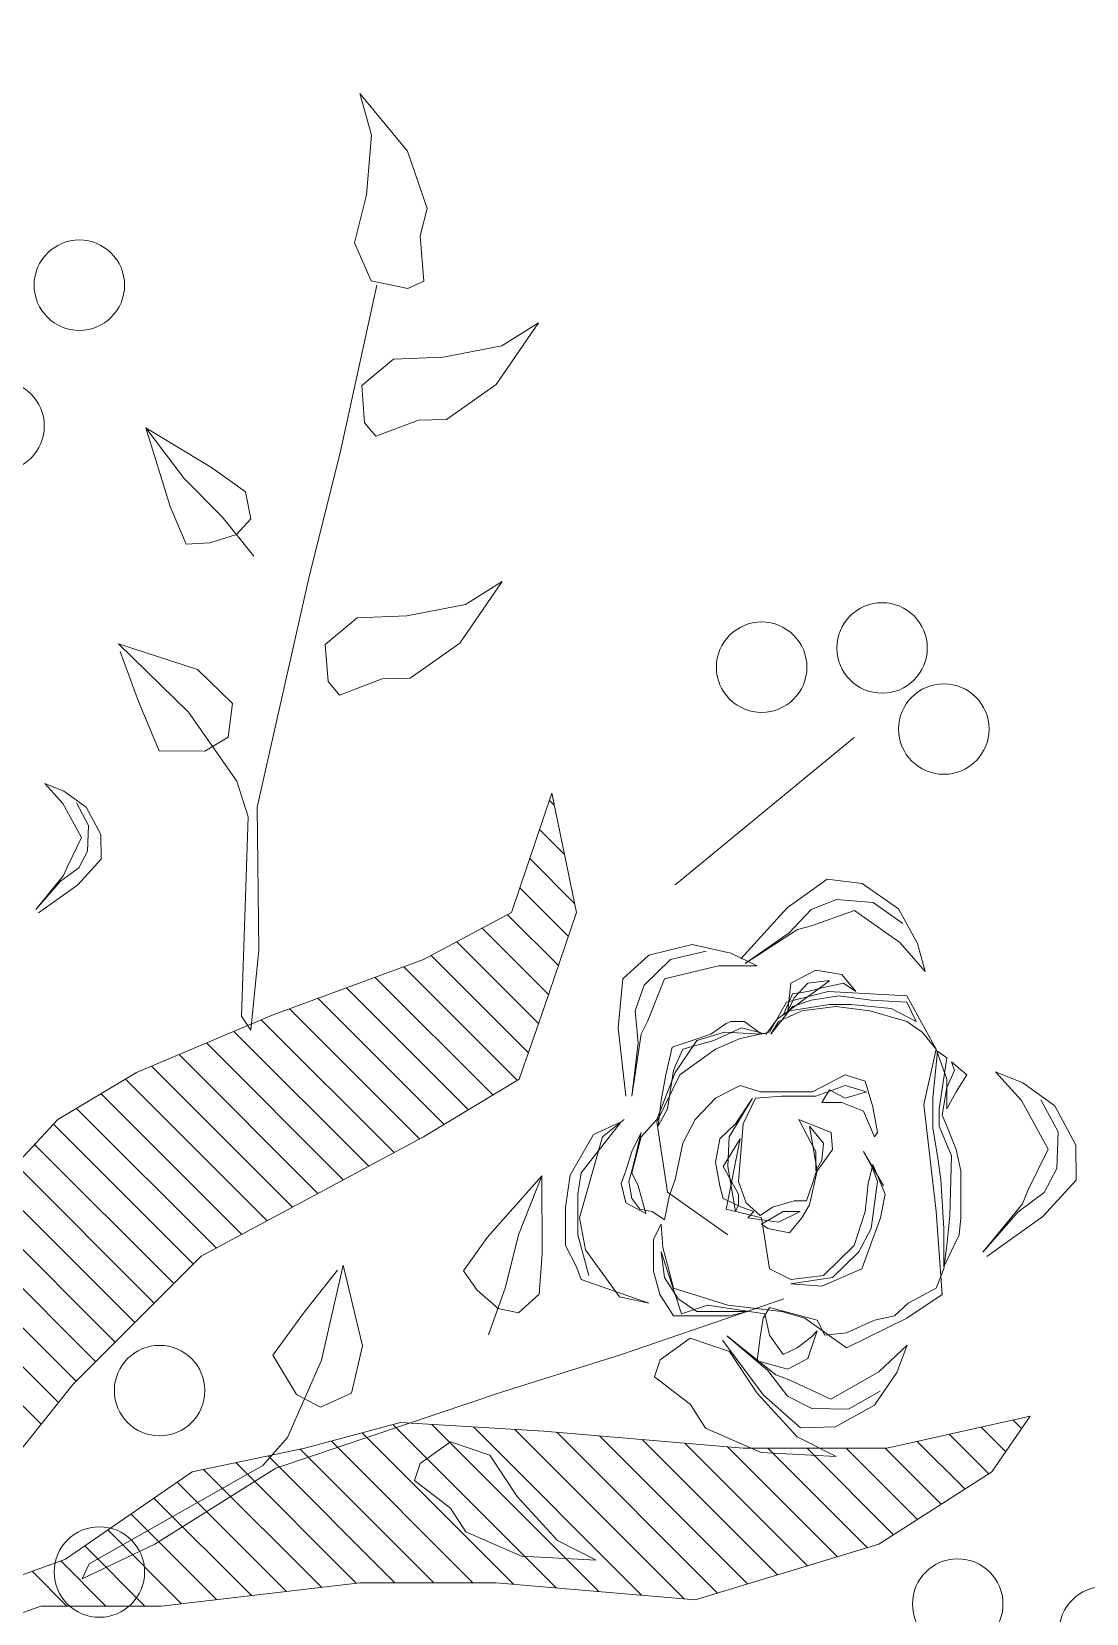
# Model space of a CAD drawing. Header units: millimetres. Extents: x -122165 to 59500, y -31598 to 53500.
# Drawn here: x 11771.3 to 11970.2, y 13058.7 to 13356.9 of the extents above; entities that cross this region are included whole.
import ezdxf

# ---------------------------------------------------------------- set-up
doc = ezdxf.new("R2010")
doc.units = ezdxf.units.MM
doc.header["$MEASUREMENT"] = 0
for name, color, linetype, lineweight in [('ARC_A_ R.C.C', 162, 'Continuous', 40), ('ARC_A_R.C.C. Hatch', 8, 'Continuous', 5), ('Lan_Planter', 74, 'Continuous', 13)]:
    doc.layers.add(name, color=color, linetype=linetype, lineweight=lineweight)

# ---------------------------------------------------------------- blocks, each defined once
blk = doc.blocks.new('ARC$1$Existing Layout$0$col gf 180116')
at = {"layer": 'ARC_A_R.C.C. Hatch'}
h = blk.add_hatch(color=256, dxfattribs=at)
h.dxf.hatch_style = 1
h.paths.add_polyline_path([(201.73999, 26.78621), (202.64, 26.78621), (202.64, 26.48621), (201.73999, 26.48621)])
edge = h.paths.add_edge_path()
edge.add_line((216.33999, 22.98621), (216.13999, 22.98621))
edge.add_line((216.13999, 22.98621), (216.13999, 25.58621))
edge.add_line((216.13999, 25.58621), (218.33999, 25.58621))
edge.add_line((218.33999, 25.58621), (218.33999, 22.98621))
edge.add_line((218.33999, 22.98621), (218.03999, 22.98621))
h.paths.add_polyline_path([(207.13999, 25.88621), (207.43999, 25.88621), (207.43999, 26.78621), (207.13999, 26.78621)])
h.paths.add_polyline_path([(208.03999, 20.48621), (208.03999, 20.78621), (207.13999, 20.78621), (207.13999, 20.48621)])
h.paths.add_polyline_path([(202.63999, 32.78621), (202.63999, 32.48621), (201.73999, 32.48621), (201.73999, 32.78621)])
h.paths.add_polyline_path([(191.23999, 20.48621), (191.23999, 20.78621), (190.33999, 20.78621), (190.33999, 20.48621)])
h.paths.add_polyline_path([(184.03999, 20.48621), (184.03999, 20.78621), (183.13999, 20.78621), (183.13999, 20.48621)])
h.paths.add_polyline_path([(220.63999, 14.18621), (220.33999, 14.18621), (220.33999, 13.28621), (220.63999, 13.28621)])
h.paths.add_polyline_path([(220.63999, 20.48621), (220.63999, 20.78621), (219.73999, 20.78621), (219.73999, 20.48621)])
h.paths.add_polyline_path([(220.63999, 25.28621), (220.63999, 25.58621), (219.73999, 25.58621), (219.73999, 25.28621)])
h.paths.add_polyline_path([(220.63999, 32.78621), (220.63999, 32.48621), (219.73999, 32.48621), (219.73999, 32.78621)])
h.paths.add_polyline_path([(220.33999, 37.28621), (220.63999, 37.28621), (220.63999, 38.18621), (220.33999, 38.18621)])
h.paths.add_polyline_path([(201.13999, 43.28621), (201.43999, 43.28621), (201.43999, 44.18621), (201.13999, 44.18621)])
h.paths.add_polyline_path([(196.33999, 43.28621), (196.63999, 43.28621), (196.63999, 44.18621), (196.33999, 44.18621)])
h.paths.add_polyline_path([(190.33999, 43.28621), (190.63999, 43.28621), (190.63999, 44.18621), (190.33999, 44.18621)])
h.paths.add_polyline_path([(207.13999, 43.28621), (207.43999, 43.28621), (207.43999, 44.18621), (207.13999, 44.18621)])
h.paths.add_polyline_path([(220.63999, 56.78621), (220.33999, 56.78621), (220.33999, 55.88621), (220.63999, 55.88621)])
h.paths.add_polyline_path([(220.33999, 50.78621), (220.63999, 50.78621), (220.63999, 49.88621), (220.33999, 49.88621)])
h.paths.add_polyline_path([(226.33999, 50.78621), (226.63999, 50.78621), (226.63999, 49.88621), (226.33999, 49.88621)])
h.paths.add_polyline_path([(220.33999, 43.28621), (220.63999, 43.28621), (220.63999, 44.18621), (220.33999, 44.18621)])
h.paths.add_polyline_path([(232.63999, 44.18621), (232.63999, 43.88621), (231.73999, 43.88621), (231.73999, 44.18621)])
h.paths.add_polyline_path([(232.63999, 50.48621), (232.63999, 50.78621), (231.73999, 50.78621), (231.73999, 50.48621)])
h.paths.add_polyline_path([(232.63999, 55.88621), (232.63999, 56.18621), (231.73999, 56.18621), (231.73999, 55.88621)])
h.paths.add_polyline_path([(213.13999, 43.28621), (213.43999, 43.28621), (213.43999, 44.18621), (213.13999, 44.18621)])
h.paths.add_polyline_path([(226.63999, 7.88621), (226.63999, 8.18621), (225.73999, 8.18621), (225.73999, 7.88621)])
h.paths.add_polyline_path([(226.63999, 13.28621), (226.63999, 13.58621), (225.73999, 13.58621), (225.73999, 13.28621)])
h.paths.add_polyline_path([(201.73999, 20.78621), (201.73999, 20.48621), (202.63999, 20.48621), (202.63999, 20.78621)])
h.paths.add_polyline_path([(184.03999, 25.88621), (184.03999, 26.18621), (183.13999, 26.18621), (183.13999, 25.88621)])
h.paths.add_polyline_path([(183.13999, 14.18621), (183.13999, 13.88621), (184.03999, 13.88621), (184.03999, 14.18621)])
h.paths.add_polyline_path([(202.63999, 13.88621), (202.63999, 14.18621), (201.73999, 14.18621), (201.73999, 13.88621)])
h.paths.add_polyline_path([(196.33999, 13.28621), (196.63999, 13.28621), (196.63999, 14.18621), (196.33999, 14.18621)])
h.paths.add_polyline_path([(190.33999, 13.28621), (190.63999, 13.28621), (190.63999, 14.18621), (190.33999, 14.18621)])
h.paths.add_polyline_path([(196.33999, 25.88621), (196.63999, 25.88621), (196.63999, 26.78621), (196.33999, 26.78621)])
h.paths.add_polyline_path([(190.33999, 25.88621), (190.63999, 25.88621), (190.63999, 26.78621), (190.33999, 26.78621)])
h.paths.add_polyline_path([(214.03999, 13.28621), (214.03999, 13.58621), (213.13999, 13.58621), (213.13999, 13.28621)])
h.paths.add_polyline_path([(213.13999, 20.78621), (213.13999, 20.48621), (214.03999, 20.48621), (214.03999, 20.78621)])
h.paths.add_polyline_path([(213.43999, 26.78621), (213.13999, 26.78621), (213.13999, 25.88621), (213.43999, 25.88621)])
h.paths.add_polyline_path([(214.03999, 32.78621), (214.03999, 32.48621), (213.13999, 32.48621), (213.13999, 32.78621)])
h.paths.add_polyline_path([(214.03999, 7.88621), (214.03999, 8.18621), (213.13999, 8.18621), (213.13999, 7.88621)])
h.paths.add_polyline_path([(226.63999, 20.48621), (226.63999, 20.78621), (225.73999, 20.78621), (225.73999, 20.48621)])
h.paths.add_polyline_path([(226.63999, 25.28621), (226.63999, 25.58621), (225.73999, 25.58621), (225.73999, 25.28621)])
h.paths.add_polyline_path([(226.63999, 32.78621), (226.63999, 32.48621), (225.73999, 32.48621), (225.73999, 32.78621)])
h.paths.add_polyline_path([(226.63999, 37.28621), (226.63999, 37.58621), (225.73999, 37.58621), (225.73999, 37.28621)])
h.paths.add_polyline_path([(225.73999, 44.18621), (225.73999, 43.88621), (226.63999, 43.88621), (226.63999, 44.18621)])
h.paths.add_polyline_path([(226.63999, 56.78621), (226.33999, 56.78621), (226.33999, 55.88621), (226.63999, 55.88621)])
h.paths.add_polyline_path([(214.03999, 55.88621), (214.03999, 56.18621), (213.13999, 56.18621), (213.13999, 55.88621)])
h.paths.add_polyline_path([(213.13999, 37.28621), (213.43999, 37.28621), (213.43999, 38.18621), (213.13999, 38.18621)])
h.paths.add_polyline_path([(214.03999, 50.78621), (213.73999, 50.78621), (213.73999, 49.88621), (214.03999, 49.88621)])
h.paths.add_polyline_path([(207.13999, 37.28621), (207.43999, 37.28621), (207.43999, 38.18621), (207.13999, 38.18621)])
h.paths.add_polyline_path([(207.13999, 49.88621), (207.43999, 49.88621), (207.43999, 50.78621), (207.13999, 50.78621)])
h.paths.add_polyline_path([(183.13999, 50.18621), (183.13999, 49.88621), (184.03999, 49.88621), (184.03999, 50.18621)])
h.paths.add_polyline_path([(183.13999, 38.18621), (183.13999, 37.88621), (184.03999, 37.88621), (184.03999, 38.18621)])
h.paths.add_polyline_path([(201.73999, 37.58621), (201.73999, 37.28621), (202.63999, 37.28621), (202.63999, 37.58621)])
h.paths.add_polyline_path([(196.33999, 37.28621), (196.63999, 37.28621), (196.63999, 38.18621), (196.33999, 38.18621)])
h.paths.add_polyline_path([(190.33999, 37.28621), (190.63999, 37.28621), (190.63999, 38.18621), (190.33999, 38.18621)])
h.paths.add_polyline_path([(201.13999, 49.88621), (201.43999, 49.88621), (201.43999, 50.78621), (201.13999, 50.78621)])
h.paths.add_polyline_path([(196.33999, 49.88621), (196.63999, 49.88621), (196.63999, 50.78621), (196.33999, 50.78621)])
h.paths.add_polyline_path([(190.33999, 49.88621), (190.63999, 49.88621), (190.63999, 50.78621), (190.33999, 50.78621)])
h.paths.add_polyline_path([(220.63999, 8.18621), (220.33999, 8.18621), (220.33999, 7.28621), (220.63999, 7.28621)])
h.paths.add_polyline_path([(195.73999, 20.48621), (195.73999, 20.78621), (196.63999, 20.78621), (196.63999, 20.48621)])
h.paths.add_polyline_path([(183.13999, 43.58621), (183.13999, 43.28621), (184.03999, 43.28621), (184.03999, 43.58621)])
blk = doc.blocks.new('ARC')
at = {"layer": 'ARC_A_ R.C.C', "extrusion": (4.48937e-09, -4.26518e-20, 1), "xscale": 999.9941761349517, "yscale": 999.9941761349517, "zscale": 999.9941761349517}
blk.add_blockref('ARC$1$Existing Layout$0$col gf 180116', (-183138.93, -13286.14, -0.89), dxfattribs=at)
blk = doc.blocks.new('b-85')
at = {"color": 97, "true_color": 0x446a2a}
for p, q in [((123.27, -60.78), (182.79, -1.25)), ((134.04, -69.4), (196.87, -6.57)), ((144.64, -78.2), (209.4, -13.44)), ((154.34, -87.9), (221.93, -20.31)), ((222.66, -20.71), (274.62, -69.02)), ((32.87, -60.59), (20.15, -25.31)), ((143.14, -76.69), (83.76, -29.14)), ((164.04, -97.6), (232.13, -29.51)), ((173.73, -107.3), (242.18, -38.86)), ((44.53, -40.65), (56.2, -72.86)), ((183.43, -117), (252.23, -48.2)), ((32.87, -73.58), (50.19, -56.27)), ((32.87, -120.4), (32.87, -60.59)), ((193.12, -126.7), (262.28, -57.55)), ((32.87, -92.98), (55.34, -70.51)), ((202.82, -136.4), (272.33, -66.9)), ((274.62, -69.02), (297.94, -108.13)), ((56.2, -72.86), (99.67, -135.74)), ((206.76, -140.34), (143.14, -76.69)), ((210.79, -147.84), (280.21, -78.41)), ((32.87, -112.38), (62.82, -82.43)), ((46.41, -81.15), (53.93, -84.66)), ((63.67, -117.32), (46.41, -81.15)), ((53.93, -84.66), (102.7, -171)), ((34.07, -130.58), (70.74, -93.9)), ((217.57, -160.45), (287.46, -90.56)), ((477.11, -133.99), (510.96, -99.29)), ((510.96, -99.29), (498.31, -138.49)), ((36.11, -147.93), (78.67, -105.37)), ((224.35, -173.07), (294.71, -102.71)), ((297.94, -108.13), (326.57, -175.62)), ((457.85, -119.39), (482.42, -109.19)), ((38.16, -165.28), (86.6, -116.84)), ((101.37, -177.41), (63.67, -117.32)), ((231.13, -185.68), (301.14, -115.67)), ((579.25, -124.83), (618.33, -112.87)), ((593.12, -131.84), (618.33, -112.87)), ((618.33, -112.87), (598.23, -145.97)), ((44.53, -219.33), (32.87, -120.4)), ((457.61, -142.13), (457.85, -119.39)), ((560.5, -132.82), (579.25, -124.83)), ((40.21, -182.63), (94.53, -128.31)), ((237.92, -198.3), (306.92, -129.3)), ((561.23, -144.56), (560.5, -132.82)), ((574.14, -150.68), (593.12, -131.84)), ((42.25, -199.99), (100.84, -141.39)), ((99.67, -135.74), (111.33, -191.73)), ((266.13, -250.78), (206.76, -140.34)), ((442.74, -158), (477.11, -133.99)), ((498.31, -138.49), (481.39, -155.84)), ((244.7, -210.91), (312.7, -142.92)), ((464.56, -153.73), (457.61, -142.13)), ((565.38, -157.79), (561.23, -144.56)), ((598.23, -145.97), (586.57, -162.29)), ((251.48, -223.53), (318.47, -156.54)), ((481.39, -155.84), (464.56, -153.73)), ((554.56, -166.39), (574.14, -150.68)), ((44.3, -217.34), (104.19, -157.45)), ((319.06, -164.89), (325.97, -160.3)), ((358.93, -168.98), (319.06, -164.89)), ((325.97, -160.3), (425.08, -163.61)), ((425.08, -163.61), (442.74, -158)), ((573.03, -164.94), (565.38, -157.79)), ((586.57, -162.29), (573.03, -164.94)), ((102.7, -171), (116.68, -183.16)), ((258.26, -236.14), (324.25, -170.16)), ((429.86, -168.08), (358.93, -168.98)), ((545.14, -194.16), (429.86, -168.08)), ((44.53, -236.5), (107.53, -173.5)), ((139.12, -289.41), (101.37, -177.41)), ((137.97, -187.59), (157.51, -175.96)), ((157.51, -175.96), (179.02, -191.63)), ((326.57, -175.62), (354.14, -250.78)), ((116.68, -183.16), (155.08, -200.01)), ((131.69, -199.57), (137.97, -187.59)), ((265.05, -248.76), (329.69, -184.12)), ((44.53, -255.9), (110.88, -189.55)), ((111.33, -191.73), (124.05, -239.27)), ((179.02, -191.63), (199.74, -208.01)), ((605.92, -209.29), (545.14, -194.16)), ((138.64, -215.03), (131.69, -199.57)), ((155.08, -200.01), (202.33, -210.84)), ((272.26, -260.95), (334.89, -198.31)), ((485.54, -209.05), (492.25, -203.42)), ((492.25, -203.42), (510.72, -201.97)), ((510.72, -201.97), (523.96, -217.75)), ((44.53, -275.3), (114.87, -204.96)), ((202.33, -210.84), (162.27, -220.45)), ((493.57, -230.17), (485.54, -209.05)), ((689.2, -227.58), (605.92, -209.29)), ((44.53, -286.82), (44.53, -219.33)), ((162.27, -220.45), (138.64, -215.03)), ((279.55, -273.05), (340.1, -212.5)), ((523.96, -217.75), (524.88, -242.41)), ((620.81, -221.5), (639.28, -220.05)), ((639.28, -220.05), (652.52, -235.83)), ((691.34, -224.77), (710.17, -216.41)), ((710.17, -216.41), (734.13, -222.36)), ((784.44, -219.08), (755.76, -242.74)), ((763.7, -224.96), (784.44, -219.08)), ((43.79, -295.43), (118.97, -220.26)), ((286.84, -285.16), (345.3, -226.69)), ((614.1, -227.13), (620.81, -221.5)), ((622.13, -248.25), (614.1, -227.13)), ((687.62, -242.92), (691.34, -224.77)), ((734.13, -222.36), (763.7, -224.96)), ((41.97, -316.65), (123.06, -235.56)), ((493.96, -244.14), (493.57, -230.17)), ((124.05, -239.27), (119.81, -310.59)), ((294.13, -297.27), (350.51, -240.89)), ((524.88, -242.41), (530.57, -271.55)), ((652.52, -235.83), (653.44, -260.5)), ((691.18, -250.93), (687.62, -242.92)), ((755.76, -242.74), (727.22, -252.55)), ((81.53, -264.13), (95.38, -246.28)), ((95.38, -246.28), (103.68, -249.08)), ((103.68, -249.08), (114.54, -264.09)), ((294.76, -298.32), (266.13, -250.78)), ((354.14, -250.78), (377.46, -294.49)), ((511.29, -268.84), (493.96, -244.14)), ((622.52, -262.22), (622.13, -248.25)), ((713.69, -249.06), (691.18, -250.93)), ((727.22, -252.55), (713.69, -249.06)), ((40.16, -337.87), (123.13, -254.9)), ((307.87, -302.92), (356.18, -254.61)), ((69.81, -271.74), (81.53, -264.13)), ((114.54, -264.09), (107.96, -283.61)), ((639.85, -286.92), (622.52, -262.22)), ((653.44, -260.5), (659.13, -289.63)), ((57.74, -299.39), (69.81, -271.74)), ((189.85, -277.33), (199.49, -270.59)), ((199.49, -270.59), (216.08, -282.44)), ((322.23, -307.96), (362.93, -267.26)), ((541.96, -289.85), (511.29, -268.84)), ((530.57, -271.55), (541.96, -289.85)), ((38.34, -359.08), (121.9, -275.52)), ((180.71, -287.76), (189.85, -277.33)), ((216.08, -282.44), (246.63, -309.58)), ((336.66, -312.93), (369.68, -279.91)), ((36.05, -385.75), (44.53, -286.82)), ((107.96, -283.61), (87.38, -297.24)), ((157.85, -349.18), (139.12, -289.41)), ((167.74, -282.99), (191.35, -291.54)), ((178.59, -298.01), (180.71, -287.76)), ((670.53, -307.93), (639.85, -286.92)), ((659.13, -289.63), (670.53, -307.93)), ((36.52, -380.3), (120.67, -296.14)), ((87.38, -297.24), (65.46, -317.27)), ((187.91, -308.2), (178.59, -298.01)), ((191.35, -291.54), (217.31, -297.94)), ((217.31, -297.94), (246.63, -309.58)), ((329.75, -310.59), (294.76, -298.32)), ((351.16, -317.82), (376.43, -292.55)), ((365.67, -322.72), (389.76, -298.62)), ((377.46, -294.49), (436.84, -314.43)), ((55.77, -336.52), (57.74, -299.39)), ((382.02, -325.76), (404.28, -303.5)), ((119.81, -310.59), (111.33, -409.52)), ((207.91, -309.65), (187.91, -308.2)), ((246.63, -309.58), (207.91, -309.65)), ((377.46, -326.7), (329.75, -310.59)), ((406.47, -320.7), (418.81, -308.37)), ((430.92, -315.65), (433.33, -313.25)), ((39.39, -396.82), (119.27, -316.95)), ((65.46, -317.27), (55.77, -336.52)), ((436.84, -314.43), (377.46, -326.7)), ((43.89, -411.72), (117.45, -338.16)), ((48.39, -426.62), (115.63, -359.38)), ((464.41, -464.74), (391.25, -375.78)), ((52.89, -441.51), (113.81, -380.6)), ((121.3, -390.91), (133.03, -383.31)), ((63.62, -477.01), (36.05, -385.75)), ((109.24, -418.57), (121.3, -390.91)), ((57.39, -456.41), (111.99, -401.81)), ((111.33, -409.52), (111.33, -480.85)), ((61.89, -471.31), (111.33, -421.87)), ((107.27, -455.7), (109.24, -418.57)), ((116.96, -436.45), (107.27, -455.7)), ((121.47, -437.98), (121.89, -455.46)), ((68.31, -484.29), (111.33, -441.27)), ((75.9, -496.09), (111.33, -460.67)), ((99.67, -533), (63.62, -477.01)), ((83.5, -507.89), (111.33, -480.06)), ((111.33, -480.85), (127.23, -552.17)), ((91.1, -519.69), (114.72, -496.07)), ((98.7, -531.49), (118.26, -511.93)), ((127.23, -552.17), (99.67, -533)), ((109.65, -539.94), (121.8, -527.79)), ((121.09, -547.9), (125.34, -543.65))]:
    blk.add_line(p, q, dxfattribs=at)
at = {"color": 30, "true_color": 0xef731a}
for p, q in [((377.42, -59.55), (391.34, -78.98)), ((379.01, -58.12), (393.04, -70.45)), ((395.83, -71.93), (379.01, -58.12)), ((441.63, -62.58), (431.67, -71.58)), ((437.84, -72), (441.63, -62.58)), ((393.04, -70.45), (399.71, -79.43)), ((400.41, -73.8), (395.83, -71.93)), ((414.74, -80.86), (400.41, -73.8)), ((431.67, -71.58), (414.74, -80.86)), ((420.81, -84.38), (431.96, -78.31)), ((429.87, -83.2), (437.84, -72)), ((391.34, -78.98), (403.98, -90.57)), ((399.71, -79.43), (408.07, -83.88)), ((408.07, -83.88), (420.81, -84.38)), ((416.22, -90.52), (429.87, -83.2)), ((403.98, -90.57), (416.22, -90.52)), ((482.42, -109.19), (507.2, -100.02)), ((201.46, -326.7), (212.06, -321.33)), ((212.06, -321.33), (231.14, -321.33)), ((231.14, -321.33), (247.05, -323.63)), ((183.43, -362.74), (195.09, -329)), ((195.09, -329), (201.46, -326.7)), ((217.36, -327.47), (197.21, -332.83)), ((225.84, -328.23), (209.94, -331.3)), ((237.51, -327.47), (217.36, -327.47)), ((266.13, -339.74), (225.84, -328.23)), ((248.11, -329), (237.51, -327.47)), ((247.05, -323.63), (267.19, -335.14)), ((273.56, -348.94), (248.11, -329)), ((209.94, -331.3), (186.61, -348.17)), ((267.19, -335.14), (273.56, -348.94)), ((274.62, -350.47), (266.13, -339.74)), ((185.6, -429.81), (157.85, -349.18)), ((186.61, -348.17), (183.43, -362.74)), ((227.96, -361.21), (233.26, -351.24)), ((233.26, -351.24), (242.81, -348.94)), ((243.87, -352.77), (235.38, -354.31)), ((242.81, -348.94), (249.17, -351.24)), ((252.35, -355.07), (243.87, -352.77)), ((249.17, -351.24), (258.71, -354.31)), ((286.28, -351.24), (320.21, -347.41)), ((320.21, -347.41), (344.59, -349.71)), ((344.59, -349.71), (356.26, -362.74)), ((241.75, -357.38), (227.96, -361.21)), ((230.08, -358.14), (229.02, -364.28)), ((235.38, -354.31), (230.08, -358.14)), ((248.11, -354.31), (241.75, -357.38)), ((266.13, -358.91), (248.11, -354.31)), ((268.25, -358.91), (252.35, -355.07)), ((258.71, -354.31), (268.25, -358.91)), ((274.62, -366.58), (266.13, -358.91)), ((286.28, -354.31), (312.79, -357.38)), ((317.03, -358.91), (286.28, -354.31)), ((312.79, -357.38), (328.69, -355.84)), ((323.39, -361.98), (317.03, -358.91)), ((328.69, -355.84), (341.41, -360.44)), ((341.41, -360.44), (354.14, -373.48)), ((133.03, -383.31), (146.87, -365.46)), ((146.87, -365.46), (155.18, -368.25)), ((155.18, -368.25), (166.03, -383.27)), ((187.67, -368.11), (177.07, -375.01)), ((208.88, -368.88), (178.13, -378.85)), ((199.33, -365.04), (187.67, -368.11)), ((196.15, -370.41), (208.88, -368.88)), ((215.24, -365.04), (199.33, -365.04)), ((211, -369.65), (222.66, -368.88)), ((222.66, -368.88), (215.24, -365.04)), ((229.02, -364.28), (224.78, -370.41)), ((238.57, -371.95), (273.56, -366.58)), ((271.43, -367.35), (284.16, -368.88)), ((279.92, -371.95), (271.43, -367.35)), ((273.56, -366.58), (296.88, -378.08)), ((297.94, -375.78), (274.62, -366.58)), ((284.16, -368.88), (296.88, -371.18)), ((344.59, -370.41), (323.39, -361.98)), ((356.26, -362.74), (361.56, -384.22)), ((177.07, -375.01), (177.07, -384.22)), ((182.37, -401.86), (190.85, -375.01)), ((185.55, -377.31), (196.15, -370.41)), ((190.85, -375.01), (202.52, -371.95)), ((202.52, -371.95), (211, -369.65)), ((217.36, -401.86), (238.57, -371.95)), ((224.78, -370.41), (236.44, -372.71)), ((236.44, -372.71), (244.93, -375.78)), ((244.93, -375.78), (262.95, -379.62)), ((299, -375.01), (279.92, -371.95)), ((296.88, -371.18), (310.67, -374.25)), ((313.85, -386.52), (297.94, -375.78)), ((301.12, -375.78), (299, -375.01)), ((309.6, -379.62), (301.12, -375.78)), ((310.67, -374.25), (313.85, -384.22)), ((350.96, -397.25), (344.59, -370.41)), ((354.14, -373.48), (358.38, -391.12)), ((166.03, -383.27), (159.46, -402.79)), ((177.07, -384.22), (177.07, -402.62)), ((178.13, -378.85), (182.37, -391.89)), ((179.19, -386.52), (185.55, -377.31)), ((262.95, -379.62), (274.62, -385.75)), ((296.88, -378.08), (309.6, -395.72)), ((313.85, -394.95), (309.6, -379.62)), ((313.85, -384.22), (317.03, -393.42)), ((361.56, -384.22), (357.32, -403.39)), ((182.37, -391.89), (178.13, -420.26)), ((179.19, -411.83), (179.19, -386.52)), ((274.62, -385.75), (285.22, -395.72)), ((318.09, -400.32), (313.85, -386.52)), ((165.06, -399.2), (137.69, -419.61)), ((231.14, -408.76), (235.38, -399.56)), ((235.38, -399.56), (241.75, -398.02)), ((237.51, -407.22), (251.29, -399.56)), ((241.75, -398.02), (253.41, -395.72)), ((251.29, -399.56), (265.07, -407.99)), ((253.41, -395.72), (265.07, -398.02)), ((265.07, -398.02), (272.49, -405.69)), ((285.22, -395.72), (291.58, -407.99)), ((309.6, -395.72), (314.91, -407.99)), ((320.21, -408.76), (313.85, -394.95)), ((317.03, -393.42), (322.33, -401.09)), ((317.03, -418.73), (318.09, -400.32)), ((350.96, -416.43), (350.96, -397.25)), ((159.46, -402.79), (138.87, -416.41)), ((147.88, -425.83), (167.16, -401.43)), ((167.16, -401.43), (149.92, -421.81)), ((177.07, -402.62), (179.19, -411.83)), ((179.19, -428.7), (182.37, -401.86)), ((230.08, -401.09), (225.84, -418.73)), ((251.29, -401.86), (229.02, -405.69)), ((229.02, -405.69), (232.2, -407.22)), ((265.07, -407.99), (230.08, -401.09)), ((232.2, -407.22), (237.51, -407.22)), ((243.87, -407.22), (233.26, -411.06)), ((272.49, -409.52), (243.87, -407.22)), ((266.13, -402.62), (251.29, -401.86)), ((285.22, -414.13), (266.13, -402.62)), ((272.49, -405.69), (285.22, -414.13)), ((291.58, -407.99), (288.4, -417.96)), ((314.91, -407.99), (318.09, -422.56)), ((322.33, -401.09), (323.39, -403.39)), ((323.39, -403.39), (323.39, -410.29)), ((357.32, -403.39), (350.96, -416.43)), ((354.5, -408.44), (379.75, -431.42)), ((138.87, -416.41), (116.96, -436.45)), ((150.56, -431.76), (154.8, -416.43)), ((154.8, -416.43), (166.47, -417.96)), ((223.72, -427.16), (225.84, -411.83)), ((225.84, -411.83), (229.02, -414.89)), ((233.26, -411.06), (226.9, -417.96)), ((229.02, -414.89), (231.14, -408.76)), ((285.22, -415.66), (272.49, -409.52)), ((286.28, -428.7), (285.22, -415.66)), ((317.03, -421.03), (320.21, -408.76)), ((323.39, -410.29), (317.03, -418.73)), ((352.2, -410.46), (367.37, -432.41)), ((369.01, -436.61), (352.2, -410.46)), ((137.69, -419.61), (121.47, -437.98)), ((149.92, -421.81), (137.27, -431.57)), ((167.53, -422.56), (157.98, -429.46)), ((166.47, -417.96), (176.01, -419.49)), ((178.13, -420.26), (167.53, -422.56)), ((181.31, -422.56), (174.95, -446.34)), ((176.01, -419.49), (181.31, -422.56)), ((200.39, -422.56), (195.09, -433.3)), ((225.84, -418.73), (200.39, -422.56)), ((218.42, -432.53), (220.54, -421.8)), ((220.54, -421.8), (222.66, -418.73)), ((222.66, -418.73), (229.02, -429.46)), ((226.9, -417.96), (231.14, -424.1)), ((231.14, -424.1), (234.32, -434.83)), ((288.4, -417.96), (288.4, -444.04)), ((324.45, -426.4), (317.03, -421.03)), ((317.03, -423.33), (330.81, -434.07)), ((323.39, -427.16), (317.03, -423.33)), ((318.09, -422.56), (332.93, -431)), ((137.27, -431.57), (131.14, -443.63)), ((145.34, -432.42), (147.88, -425.83)), ((155.86, -441.73), (150.56, -431.76)), ((157.98, -429.46), (161.16, -436.37)), ((176.01, -440.2), (179.19, -428.7)), ((229.02, -437.9), (223.72, -427.16)), ((229.02, -429.46), (229.02, -437.9)), ((286.28, -445.57), (286.28, -428.7)), ((328.69, -438.67), (323.39, -427.16)), ((343.53, -452.47), (324.45, -426.4)), ((326.57, -429.46), (337.17, -434.07)), ((328.69, -432.53), (326.57, -429.46)), ((328.69, -431.76), (335.05, -434.83)), ((342.47, -433.3), (328.69, -431.76)), ((332.93, -431), (338.23, -451.7)), ((379.75, -431.42), (394.1, -451.27)), ((135.64, -453.08), (145.34, -432.42)), ((161.16, -436.37), (166.47, -443.27)), ((191.91, -448.64), (192.97, -433.3)), ((192.97, -433.3), (196.15, -454)), ((195.09, -433.3), (197.21, -449.4)), ((225.84, -438.67), (218.42, -432.53)), ((232.2, -442.5), (225.84, -438.67)), ((234.32, -434.83), (234.32, -440.97)), ((274.62, -437.13), (262.95, -443.27)), ((268.25, -453.24), (274.62, -437.13)), ((331.87, -452.47), (328.69, -432.53)), ((330.81, -455.54), (328.69, -438.67)), ((330.81, -434.07), (333.99, -443.27)), ((335.05, -434.83), (342.47, -441.73)), ((337.17, -434.07), (338.23, -441.73)), ((348.84, -445.57), (342.47, -433.3)), ((367.37, -432.41), (379, -443.36)), ((370.9, -443.42), (369.01, -436.61)), ((131.14, -443.63), (130.78, -461.84)), ((169.65, -446.34), (155.86, -441.73)), ((161.16, -460.91), (176.01, -440.2)), ((166.47, -443.27), (169.65, -446.34)), ((174.95, -446.34), (167.53, -450.17)), ((249.17, -446.34), (232.2, -442.5)), ((234.32, -440.97), (242.81, -444.04)), ((242.81, -444.04), (248.11, -445.57)), ((248.11, -445.57), (259.77, -454)), ((271.43, -442.5), (249.17, -446.34)), ((249.17, -445.57), (254.47, -448.64)), ((258.71, -445.57), (249.17, -445.57)), ((262.95, -443.27), (258.71, -445.57)), ((262.95, -449.4), (271.43, -442.5)), ((291.58, -460.14), (286.28, -445.57)), ((288.4, -444.04), (296.88, -460.14)), ((333.99, -443.27), (336.11, -457.07)), ((338.23, -441.73), (340.35, -450.17)), ((342.47, -441.73), (343.53, -450.94)), ((346.72, -458.61), (348.84, -445.57)), ((378.54, -464.92), (370.9, -443.42)), ((379, -443.36), (383.93, -455.96)), ((121.89, -455.46), (132.71, -474.75)), ((149.36, -477.01), (135.64, -453.08)), ((167.53, -450.17), (168.59, -460.91)), ((200.39, -468.58), (191.91, -448.64)), ((196.15, -454), (208.88, -467.04)), ((197.21, -449.4), (212.06, -464.74)), ((254.47, -448.64), (262.95, -449.4)), ((259.77, -454), (268.25, -453.24)), ((283.1, -448.64), (289.46, -452.47)), ((283.1, -458.61), (283.1, -448.64)), ((289.46, -452.47), (285.22, -460.14)), ((328.69, -472.41), (330.81, -455.54)), ((331.87, -463.21), (331.87, -452.47)), ((338.23, -451.7), (336.11, -490.82)), ((340.35, -450.17), (342.47, -459.37)), ((343.53, -450.94), (343.53, -452.47)), ((394.1, -451.27), (391.99, -468.63)), ((130.78, -461.84), (139.75, -477.61)), ((176.01, -490.82), (161.16, -460.91)), ((168.59, -460.91), (174.95, -474.71)), ((278.86, -469.34), (283.1, -458.61)), ((285.22, -460.14), (288.4, -470.88)), ((288.4, -470.88), (291.58, -460.14)), ((296.88, -460.14), (293.7, -470.11)), ((329.75, -483.15), (331.87, -463.21)), ((336.11, -457.07), (333.99, -473.18)), ((338.23, -465.51), (346.72, -458.61)), ((342.47, -459.37), (338.23, -465.51)), ((383.93, -455.96), (382.52, -474.12)), ((225.84, -477.78), (200.39, -468.58)), ((208.88, -467.04), (220.54, -473.18)), ((212.06, -464.74), (229.02, -470.11)), ((229.02, -470.11), (242.81, -471.64)), ((258.71, -469.34), (241.75, -479.31)), ((250.23, -473.94), (258.71, -469.34)), ((266.13, -474.71), (278.86, -469.34)), ((293.7, -470.11), (280.98, -473.94)), ((362.55, -487.4), (378.54, -464.92)), ((391.99, -468.63), (379.34, -486.78)), ((132.71, -474.75), (148.92, -485.83)), ((162.48, -490.99), (149.36, -477.01)), ((174.95, -474.71), (177.07, -484.68)), ((220.54, -473.18), (243.87, -476.25)), ((237.51, -480.08), (225.84, -477.78)), ((252.35, -473.94), (237.51, -480.08)), ((242.81, -471.64), (252.35, -473.94)), ((243.87, -476.25), (250.23, -473.94)), ((268.25, -476.25), (266.13, -474.71)), ((280.98, -473.94), (268.25, -476.25)), ((323.39, -490.82), (328.69, -472.41)), ((333.99, -473.18), (332.93, -490.82)), ((382.52, -474.12), (372.05, -488.94)), ((148.92, -485.83), (162.48, -490.99)), ((177.07, -484.68), (183.43, -491.58)), ((323.39, -495.42), (329.75, -483.15)), ((379.34, -486.78), (362.13, -496.23)), ((187.67, -508.45), (176.01, -490.82)), ((183.43, -491.58), (190.85, -505.39)), ((336.11, -490.82), (309.6, -505.39)), ((318.09, -498.49), (323.39, -490.82)), ((332.93, -490.82), (323.39, -495.42)), ((348.13, -500.04), (362.55, -487.4)), ((282.04, -499.25), (229.02, -505.39)), ((309.6, -505.39), (282.04, -499.25)), ((309.6, -505.39), (318.09, -498.49)), ((362.13, -496.23), (348.13, -500.04)), ((229.02, -505.39), (187.67, -508.45)), ((190.85, -505.39), (200.39, -509.22)), ((200.39, -509.22), (212.06, -510.76)), ((201.46, -509.22), (217.36, -516.89)), ((220.54, -509.22), (201.46, -509.22)), ((212.06, -510.76), (226.9, -512.29)), ((244.93, -507.69), (220.54, -509.22)), ((256.59, -506.15), (244.93, -507.69)), ((270.37, -503.85), (256.59, -506.15)), ((256.59, -513.06), (271.43, -506.92)), ((259.77, -515.36), (271.43, -510.76)), ((285.22, -503.85), (270.37, -503.85)), ((271.43, -506.92), (279.92, -506.92)), ((271.43, -510.76), (276.74, -508.45)), ((276.74, -508.45), (290.52, -510.76)), ((279.92, -506.92), (305.36, -510.76)), ((279.92, -510.76), (294.76, -510.76)), ((288.4, -515.36), (279.92, -510.76)), ((308.54, -506.15), (285.22, -503.85)), ((290.52, -510.76), (299, -514.59)), ((294.76, -510.76), (309.6, -505.39)), ((305.36, -510.76), (308.54, -506.15)), ((217.36, -516.89), (225.84, -517.66)), ((225.84, -517.66), (235.38, -517.66)), ((226.9, -512.29), (256.59, -513.06)), ((235.38, -517.66), (249.17, -517.66)), ((249.17, -517.66), (259.77, -515.36)), ((296.88, -520.73), (288.4, -515.36)), ((303.24, -513.06), (296.88, -520.73)), ((299, -514.59), (303.24, -513.06)), ((206.54, -530.65), (226.43, -558.4)), ((208.82, -528.59), (228.86, -546.21)), ((232.84, -548.33), (208.82, -528.59)), ((298.27, -534.97), (284.04, -547.82)), ((292.86, -548.43), (298.27, -534.97)), ((228.86, -546.21), (238.38, -559.04)), ((239.38, -551), (232.84, -548.33)), ((284.04, -547.82), (259.85, -561.08)), ((281.47, -564.43), (292.86, -548.43)), ((259.85, -561.08), (239.38, -551)), ((268.53, -566.11), (284.46, -557.44)), ((226.43, -558.4), (244.48, -574.96)), ((238.38, -559.04), (250.32, -565.4)), ((250.32, -565.4), (268.53, -566.11)), ((261.98, -574.88), (281.47, -564.43)), ((244.48, -574.96), (261.98, -574.88))]:
    blk.add_line(p, q, dxfattribs=at)
at = {"color": 97, "true_color": 0x446a2a}
for centre in [(619.21, -39.88), (689.19, -79.76), (49.83, -89.73), (139.96, -119.64), (499.4, -418.73), (508.94, -478.55), (468.65, -509.22), (33.93, -516.12), (20.15, -588.98)]:
    blk.add_circle(centre, 22.48, dxfattribs=at)
blk = doc.blocks.new('ARC$0$Existing Layout$0$col gf 180116')
at = {"true_color": 0x3d3dff}
h = blk.add_hatch(color=160, dxfattribs=at)
h.dxf.hatch_style = 1
h.paths.add_polyline_path([(201.73999, 26.78621), (202.64, 26.78621), (202.64, 26.48621), (201.73999, 26.48621)])
edge = h.paths.add_edge_path()
edge.add_line((216.33999, 22.98621), (216.13999, 22.98621))
edge.add_line((216.13999, 22.98621), (216.13999, 25.58621))
edge.add_line((216.13999, 25.58621), (218.33999, 25.58621))
edge.add_line((218.33999, 25.58621), (218.33999, 22.98621))
edge.add_line((218.33999, 22.98621), (218.03999, 22.98621))
h.paths.add_polyline_path([(207.13999, 25.88621), (207.43999, 25.88621), (207.43999, 26.78621), (207.13999, 26.78621)])
h.paths.add_polyline_path([(208.03999, 20.48621), (208.03999, 20.78621), (207.13999, 20.78621), (207.13999, 20.48621)])
h.paths.add_polyline_path([(202.63999, 32.78621), (202.63999, 32.48621), (201.73999, 32.48621), (201.73999, 32.78621)])
h.paths.add_polyline_path([(191.23999, 20.48621), (191.23999, 20.78621), (190.33999, 20.78621), (190.33999, 20.48621)])
h.paths.add_polyline_path([(184.03999, 20.48621), (184.03999, 20.78621), (183.13999, 20.78621), (183.13999, 20.48621)])
h.paths.add_polyline_path([(220.63999, 14.18621), (220.33999, 14.18621), (220.33999, 13.28621), (220.63999, 13.28621)])
h.paths.add_polyline_path([(220.63999, 20.48621), (220.63999, 20.78621), (219.73999, 20.78621), (219.73999, 20.48621)])
h.paths.add_polyline_path([(220.63999, 25.28621), (220.63999, 25.58621), (219.73999, 25.58621), (219.73999, 25.28621)])
h.paths.add_polyline_path([(220.63999, 32.78621), (220.63999, 32.48621), (219.73999, 32.48621), (219.73999, 32.78621)])
h.paths.add_polyline_path([(220.33999, 37.28621), (220.63999, 37.28621), (220.63999, 38.18621), (220.33999, 38.18621)])
h.paths.add_polyline_path([(201.13999, 43.28621), (201.43999, 43.28621), (201.43999, 44.18621), (201.13999, 44.18621)])
h.paths.add_polyline_path([(196.33999, 43.28621), (196.63999, 43.28621), (196.63999, 44.18621), (196.33999, 44.18621)])
h.paths.add_polyline_path([(190.33999, 43.28621), (190.63999, 43.28621), (190.63999, 44.18621), (190.33999, 44.18621)])
h.paths.add_polyline_path([(207.13999, 43.28621), (207.43999, 43.28621), (207.43999, 44.18621), (207.13999, 44.18621)])
h.paths.add_polyline_path([(220.63999, 56.78621), (220.33999, 56.78621), (220.33999, 55.88621), (220.63999, 55.88621)])
h.paths.add_polyline_path([(220.33999, 50.78621), (220.63999, 50.78621), (220.63999, 49.88621), (220.33999, 49.88621)])
h.paths.add_polyline_path([(226.33999, 50.78621), (226.63999, 50.78621), (226.63999, 49.88621), (226.33999, 49.88621)])
h.paths.add_polyline_path([(220.33999, 43.28621), (220.63999, 43.28621), (220.63999, 44.18621), (220.33999, 44.18621)])
h.paths.add_polyline_path([(232.63999, 44.18621), (232.63999, 43.88621), (231.73999, 43.88621), (231.73999, 44.18621)])
h.paths.add_polyline_path([(232.63999, 50.48621), (232.63999, 50.78621), (231.73999, 50.78621), (231.73999, 50.48621)])
h.paths.add_polyline_path([(232.63999, 55.88621), (232.63999, 56.18621), (231.73999, 56.18621), (231.73999, 55.88621)])
h.paths.add_polyline_path([(213.13999, 43.28621), (213.43999, 43.28621), (213.43999, 44.18621), (213.13999, 44.18621)])
h.paths.add_polyline_path([(226.63999, 7.88621), (226.63999, 8.18621), (225.73999, 8.18621), (225.73999, 7.88621)])
h.paths.add_polyline_path([(226.63999, 13.28621), (226.63999, 13.58621), (225.73999, 13.58621), (225.73999, 13.28621)])
h.paths.add_polyline_path([(201.73999, 20.78621), (201.73999, 20.48621), (202.63999, 20.48621), (202.63999, 20.78621)])
h.paths.add_polyline_path([(184.03999, 25.88621), (184.03999, 26.18621), (183.13999, 26.18621), (183.13999, 25.88621)])
h.paths.add_polyline_path([(183.13999, 14.18621), (183.13999, 13.88621), (184.03999, 13.88621), (184.03999, 14.18621)])
h.paths.add_polyline_path([(202.63999, 13.88621), (202.63999, 14.18621), (201.73999, 14.18621), (201.73999, 13.88621)])
h.paths.add_polyline_path([(196.33999, 13.28621), (196.63999, 13.28621), (196.63999, 14.18621), (196.33999, 14.18621)])
h.paths.add_polyline_path([(190.33999, 13.28621), (190.63999, 13.28621), (190.63999, 14.18621), (190.33999, 14.18621)])
h.paths.add_polyline_path([(196.33999, 25.88621), (196.63999, 25.88621), (196.63999, 26.78621), (196.33999, 26.78621)])
h.paths.add_polyline_path([(190.33999, 25.88621), (190.63999, 25.88621), (190.63999, 26.78621), (190.33999, 26.78621)])
h.paths.add_polyline_path([(214.03999, 13.28621), (214.03999, 13.58621), (213.13999, 13.58621), (213.13999, 13.28621)])
h.paths.add_polyline_path([(213.13999, 20.78621), (213.13999, 20.48621), (214.03999, 20.48621), (214.03999, 20.78621)])
h.paths.add_polyline_path([(213.43999, 26.78621), (213.13999, 26.78621), (213.13999, 25.88621), (213.43999, 25.88621)])
h.paths.add_polyline_path([(214.03999, 32.78621), (214.03999, 32.48621), (213.13999, 32.48621), (213.13999, 32.78621)])
h.paths.add_polyline_path([(214.03999, 7.88621), (214.03999, 8.18621), (213.13999, 8.18621), (213.13999, 7.88621)])
h.paths.add_polyline_path([(226.63999, 20.48621), (226.63999, 20.78621), (225.73999, 20.78621), (225.73999, 20.48621)])
h.paths.add_polyline_path([(226.63999, 25.28621), (226.63999, 25.58621), (225.73999, 25.58621), (225.73999, 25.28621)])
h.paths.add_polyline_path([(226.63999, 32.78621), (226.63999, 32.48621), (225.73999, 32.48621), (225.73999, 32.78621)])
h.paths.add_polyline_path([(226.63999, 37.28621), (226.63999, 37.58621), (225.73999, 37.58621), (225.73999, 37.28621)])
h.paths.add_polyline_path([(225.73999, 44.18621), (225.73999, 43.88621), (226.63999, 43.88621), (226.63999, 44.18621)])
h.paths.add_polyline_path([(226.63999, 56.78621), (226.33999, 56.78621), (226.33999, 55.88621), (226.63999, 55.88621)])
h.paths.add_polyline_path([(214.03999, 55.88621), (214.03999, 56.18621), (213.13999, 56.18621), (213.13999, 55.88621)])
h.paths.add_polyline_path([(213.13999, 37.28621), (213.43999, 37.28621), (213.43999, 38.18621), (213.13999, 38.18621)])
h.paths.add_polyline_path([(214.03999, 50.78621), (213.73999, 50.78621), (213.73999, 49.88621), (214.03999, 49.88621)])
h.paths.add_polyline_path([(207.13999, 37.28621), (207.43999, 37.28621), (207.43999, 38.18621), (207.13999, 38.18621)])
h.paths.add_polyline_path([(207.13999, 49.88621), (207.43999, 49.88621), (207.43999, 50.78621), (207.13999, 50.78621)])
h.paths.add_polyline_path([(183.13999, 50.18621), (183.13999, 49.88621), (184.03999, 49.88621), (184.03999, 50.18621)])
h.paths.add_polyline_path([(183.13999, 38.18621), (183.13999, 37.88621), (184.03999, 37.88621), (184.03999, 38.18621)])
h.paths.add_polyline_path([(201.73999, 37.58621), (201.73999, 37.28621), (202.63999, 37.28621), (202.63999, 37.58621)])
h.paths.add_polyline_path([(196.33999, 37.28621), (196.63999, 37.28621), (196.63999, 38.18621), (196.33999, 38.18621)])
h.paths.add_polyline_path([(190.33999, 37.28621), (190.63999, 37.28621), (190.63999, 38.18621), (190.33999, 38.18621)])
h.paths.add_polyline_path([(201.13999, 49.88621), (201.43999, 49.88621), (201.43999, 50.78621), (201.13999, 50.78621)])
h.paths.add_polyline_path([(196.33999, 49.88621), (196.63999, 49.88621), (196.63999, 50.78621), (196.33999, 50.78621)])
h.paths.add_polyline_path([(190.33999, 49.88621), (190.63999, 49.88621), (190.63999, 50.78621), (190.33999, 50.78621)])
h.paths.add_polyline_path([(220.63999, 8.18621), (220.33999, 8.18621), (220.33999, 7.28621), (220.63999, 7.28621)])
h.paths.add_polyline_path([(195.73999, 20.48621), (195.73999, 20.78621), (196.63999, 20.78621), (196.63999, 20.48621)])
h.paths.add_polyline_path([(183.13999, 43.58621), (183.13999, 43.28621), (184.03999, 43.28621), (184.03999, 43.58621)])

msp = doc.modelspace()

# ---------------------------------------------------------------- block references
msp.add_blockref('ARC', (0, 0))
at = {"layer": 'ARC_A_ R.C.C', "xscale": 999.9941761349517, "yscale": 999.9941761349517, "zscale": 999.9941761349517}
msp.add_blockref('ARC$0$Existing Layout$0$col gf 180116', (-183138.93, -13286.14, -0.89), dxfattribs=at)
at = {"layer": 'Lan_Planter', "xscale": 0.3794487534784165, "yscale": 0.3794487534784165, "zscale": 0.3794487534784165, "rotation": 90}
msp.add_blockref('b-85', (11750.07, 13047.61, -0.89), dxfattribs=at)

doc.saveas('drawing.dxf')
